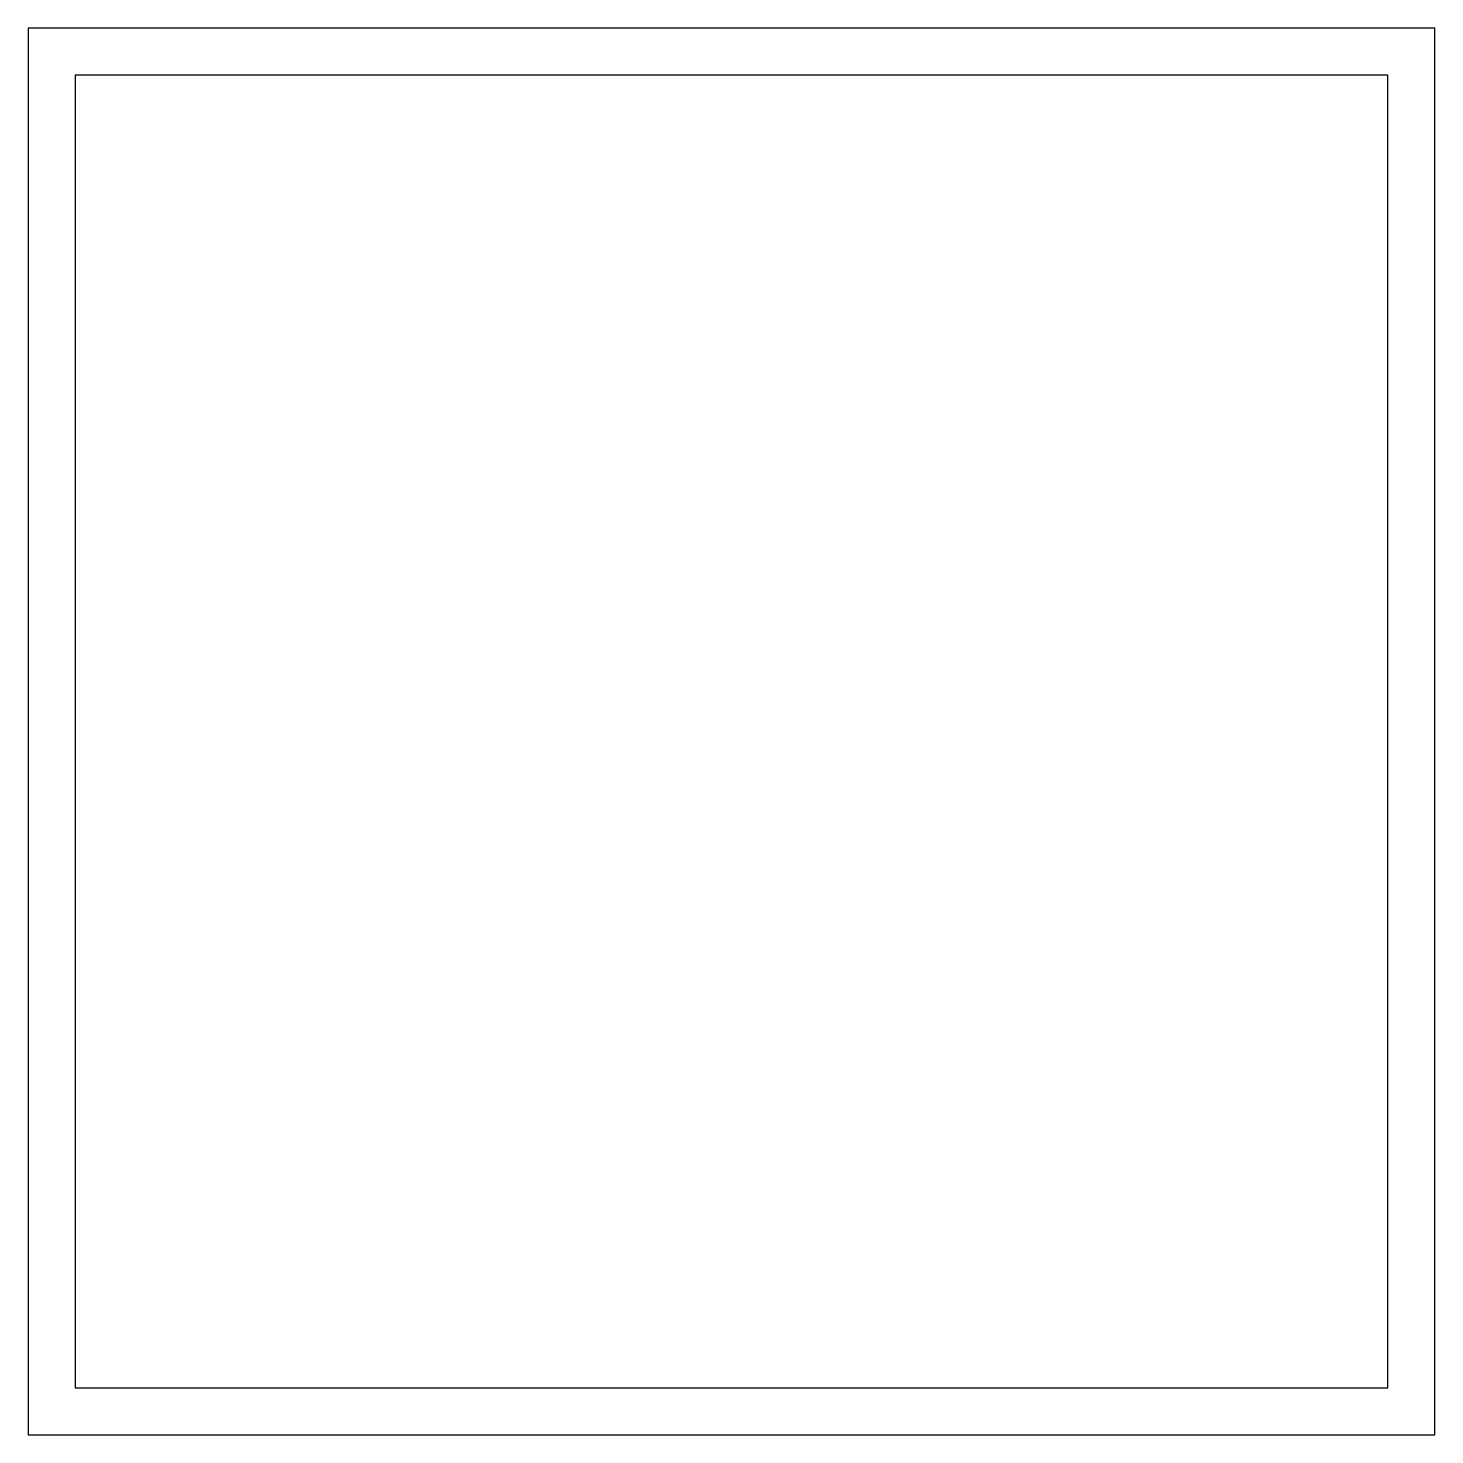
# Model space of a CAD drawing. Header units: millimetres. Extents: x -15 to 15, y -15 to 15.
import ezdxf

# ---------------------------------------------------------------- set-up
doc = ezdxf.new("R2010")
doc.units = ezdxf.units.MM
doc.layers.add('full_area_top_tco', color=1, linetype='Continuous')
doc.layers.add('glass_extents', color=7, linetype='Continuous')

msp = doc.modelspace()

# ---------------------------------------------------------------- linework, layer by layer
at = {"layer": 'full_area_top_tco'}
msp.add_lwpolyline([(-14, -14), (14, -14), (14, 14), (-14, 14)], close=True, dxfattribs=at)
at = {"layer": 'glass_extents'}
msp.add_lwpolyline([(-15, -15), (15, -15), (15, 15), (-15, 15)], close=True, dxfattribs=at)

doc.saveas('drawing.dxf')
